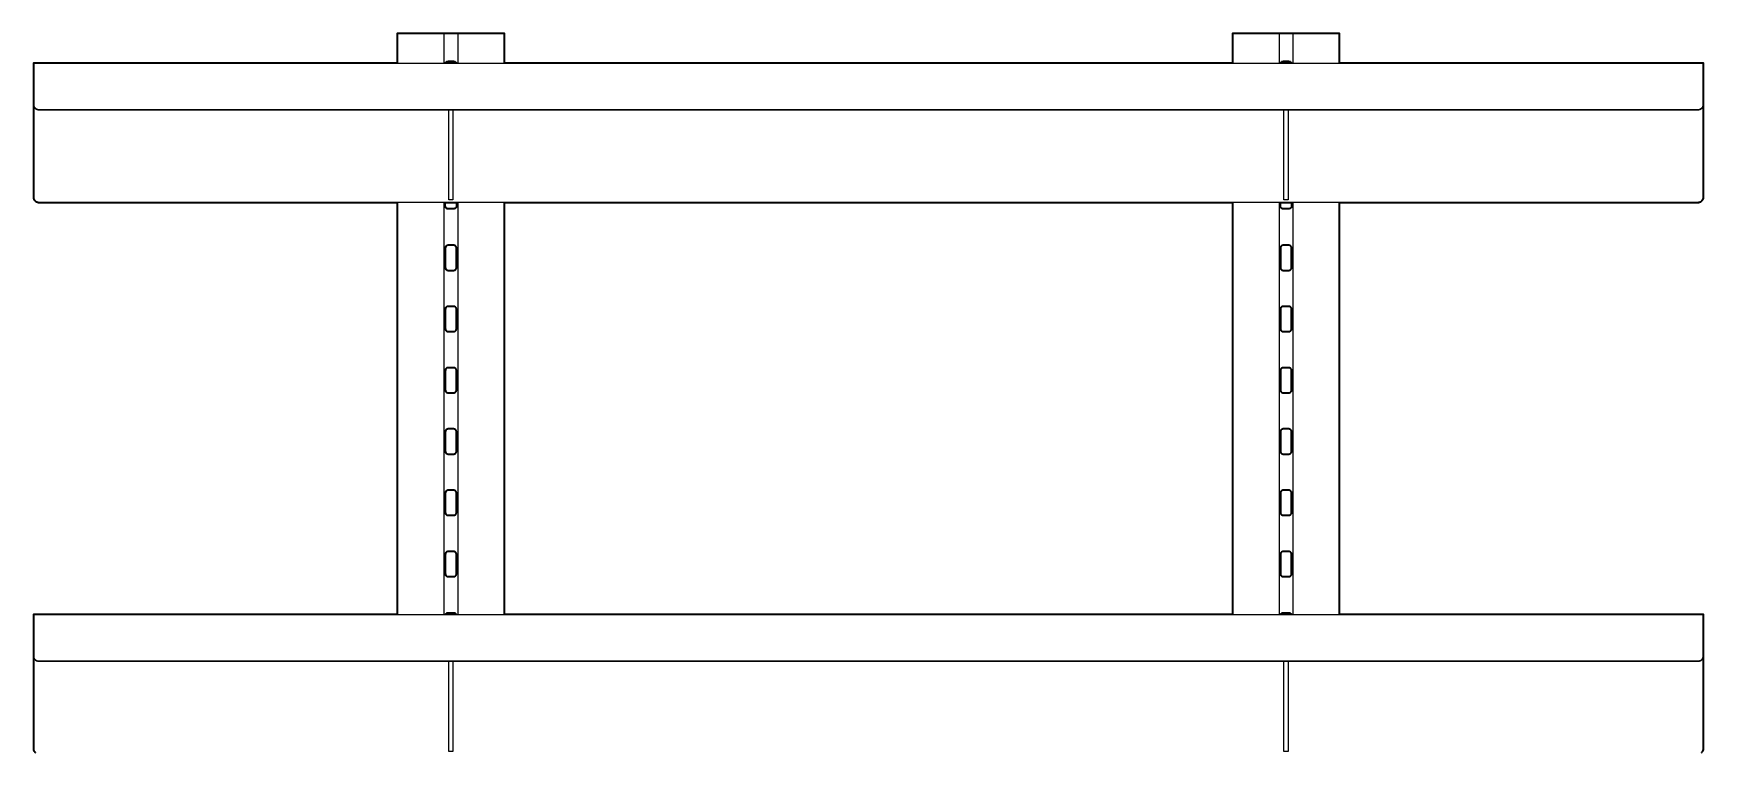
# Model space of a CAD drawing. Header units: millimetres. Extents: x 145 to 2094, y -689 to 1815.
# Drawn here: x 145 to 1345, y 1217 to 1734 of the extents above; entities that cross this region are included whole.
import ezdxf

# ---------------------------------------------------------------- set-up
doc = ezdxf.new("R2010")
doc.units = ezdxf.units.MM
doc.layers.add('Blocks', color=7, linetype='Continuous')
doc.layers.add('Blocks$Inner', color=7, linetype='Continuous', lineweight=25, true_color=0x007f00)
doc.layers.add('Blocks$Outline', color=7, linetype='Continuous', lineweight=35, true_color=0xff3f3f)

# ---------------------------------------------------------------- blocks, each defined once
blk = doc.blocks.new('Standard Issue Shelf Front')
at = {"layer": 'Blocks$Inner'}
for p, q in [((302, 1725.3), (298, 1725.3)), ((902, 1725.3), (898, 1725.3)), ((261.5, 1624), (261.5, 1328)), ((295, 1624), (295, 1328)), ((296, 1624), (296, 1621.4)), ((304, 1621.4), (304, 1624)), ((305, 1624), (305, 1328)), ((338.5, 1624), (338.5, 1328)), ((861.5, 1624), (861.5, 1328)), ((895, 1624), (895, 1328)), ((896, 1624), (896, 1621.4)), ((904, 1621.4), (904, 1624)), ((905, 1624), (905, 1328)), ((938.5, 1624), (938.5, 1328)), ((298, 1619.4), (302, 1619.4)), ((898, 1619.4), (902, 1619.4)), ((296, 1591.2), (296, 1577.2)), ((302, 1593.2), (298, 1593.2)), ((304, 1577.2), (304, 1591.2)), ((896, 1591.2), (896, 1577.2)), ((902, 1593.2), (898, 1593.2)), ((904, 1577.2), (904, 1591.2)), ((298, 1575.2), (302, 1575.2)), ((898, 1575.2), (902, 1575.2)), ((302, 1549.3), (298, 1549.3)), ((902, 1549.3), (898, 1549.3)), ((296, 1547.3), (296, 1533.3)), ((304, 1533.3), (304, 1547.3)), ((896, 1547.3), (896, 1533.3)), ((904, 1533.3), (904, 1547.3)), ((298, 1531.3), (302, 1531.3)), ((898, 1531.3), (902, 1531.3)), ((296, 1503.3), (296, 1489.3)), ((302, 1505.3), (298, 1505.3)), ((304, 1489.3), (304, 1503.3)), ((896, 1503.3), (896, 1489.3)), ((902, 1505.3), (898, 1505.3)), ((904, 1489.3), (904, 1503.3)), ((298, 1487.3), (302, 1487.3)), ((898, 1487.3), (902, 1487.3)), ((296, 1459.3), (296, 1445.3)), ((302, 1461.3), (298, 1461.3)), ((304, 1445.3), (304, 1459.3)), ((896, 1459.3), (896, 1445.3)), ((902, 1461.3), (898, 1461.3)), ((904, 1445.3), (904, 1459.3)), ((298, 1443.3), (302, 1443.3)), ((898, 1443.3), (902, 1443.3)), ((302, 1417.3), (298, 1417.3)), ((902, 1417.3), (898, 1417.3)), ((296, 1415.3), (296, 1401.3)), ((304, 1401.3), (304, 1415.3)), ((896, 1415.3), (896, 1401.3)), ((904, 1401.3), (904, 1415.3)), ((298, 1399.3), (302, 1399.3)), ((898, 1399.3), (902, 1399.3)), ((296, 1371.3), (296, 1357.3)), ((302, 1373.3), (298, 1373.3)), ((304, 1357.3), (304, 1371.3)), ((896, 1371.3), (896, 1357.3)), ((902, 1373.3), (898, 1373.3)), ((904, 1357.3), (904, 1371.3)), ((298, 1355.3), (302, 1355.3)), ((898, 1355.3), (902, 1355.3)), ((302, 1329.3), (298, 1329.3)), ((902, 1329.3), (898, 1329.3))]:
    blk.add_line(p, q, dxfattribs=at)
for points in [[(295, 1745.3), (292, 1745.3), (285, 1745.3), (282, 1745.3), (277, 1745.3), (274, 1745.3), (261.5, 1745.3), (261.5, 1724)], [(305, 1745.3), (295, 1745.3), (295, 1724)], [(338.5, 1724), (338.5, 1745.3), (326, 1745.3), (323, 1745.3), (318, 1745.3), (315, 1745.3), (308, 1745.3), (305, 1745.3), (305, 1724)], [(895, 1745.3), (892, 1745.3), (885, 1745.3), (882, 1745.3), (877, 1745.3), (874, 1745.3), (861.5, 1745.3), (861.5, 1724)], [(905, 1745.3), (895, 1745.3), (895, 1724)], [(938.5, 1724), (938.5, 1745.3), (926, 1745.3), (923, 1745.3), (918, 1745.3), (915, 1745.3), (908, 1745.3), (905, 1745.3), (905, 1724)], [(0, 1694.7), (0, 1722.3), (0, 1724), (1200, 1724), (1200, 1722.3), (1200, 1694.7), (1200, 1694.4), (1200, 1628), (1200, 1627.9), (1200, 1627.7), (1200, 1627.6), (1200, 1627.5), (1199.9, 1627.3), (1199.9, 1627.2), (1199.9, 1627.1), (1199.9, 1626.9), (1199.8, 1626.8), (1199.8, 1626.7), (1199.7, 1626.5), (1199.7, 1626.4), (1199.6, 1626.3), (1199.6, 1626.2), (1199.5, 1626), (1199.4, 1625.9), (1199.3, 1625.8), (1199.3, 1625.7), (1199.2, 1625.6), (1199.1, 1625.5), (1199, 1625.4), (1198.9, 1625.3), (1198.8, 1625.2), (1198.7, 1625.1), (1198.6, 1625), (1198.5, 1624.9), (1198.4, 1624.8), (1198.3, 1624.7), (1198.2, 1624.7), (1198.1, 1624.6), (1198, 1624.5), (1197.8, 1624.4), (1197.7, 1624.4), (1197.6, 1624.3), (1197.5, 1624.3), (1197.3, 1624.2), (1197.2, 1624.2), (1197.1, 1624.1), (1196.9, 1624.1), (1196.8, 1624.1), (1196.7, 1624.1), (1196.5, 1624), (1196.4, 1624), (1196.3, 1624), (1196.1, 1624), (1196, 1624), (4, 1624), (3.9, 1624), (3.7, 1624), (3.6, 1624), (3.5, 1624), (3.3, 1624.1), (3.2, 1624.1), (3.1, 1624.1), (2.9, 1624.1), (2.8, 1624.2), (2.7, 1624.2), (2.5, 1624.3), (2.4, 1624.3), (2.3, 1624.4), (2.2, 1624.4), (2, 1624.5), (1.9, 1624.6), (1.8, 1624.7), (1.7, 1624.7), (1.6, 1624.8), (1.5, 1624.9), (1.4, 1625), (1.3, 1625.1), (1.2, 1625.2), (1.1, 1625.3), (1, 1625.4), (0.9, 1625.5), (0.8, 1625.6), (0.7, 1625.7), (0.7, 1625.8), (0.6, 1625.9), (0.5, 1626), (0.4, 1626.2), (0.4, 1626.3), (0.3, 1626.4), (0.3, 1626.5), (0.2, 1626.7), (0.2, 1626.8), (0.1, 1626.9), (0.1, 1627.1), (0.1, 1627.2), (0.1, 1627.3), (0, 1627.5), (0, 1627.6), (0, 1627.7), (0, 1627.9), (0, 1628), (0, 1694.4), (0, 1694.7), (0, 1694.5), (0, 1694.4), (0, 1694.2), (0, 1694.1), (0.1, 1694), (0.1, 1693.8), (0.1, 1693.7), (0.2, 1693.6), (0.2, 1693.4), (0.3, 1693.3), (0.3, 1693.2), (0.4, 1693.1), (0.4, 1692.9), (0.5, 1692.8), (0.6, 1692.7), (0.6, 1692.6), (0.7, 1692.5), (0.8, 1692.3), (0.9, 1692.2), (1, 1692.1), (1, 1692), (1.1, 1691.9), (1.2, 1691.8), (1.3, 1691.7), (1.4, 1691.6), (1.6, 1691.6), (1.7, 1691.5), (1.8, 1691.4), (1.9, 1691.3), (2, 1691.3), (2.1, 1691.2), (2.3, 1691.1), (2.4, 1691.1), (2.5, 1691), (2.6, 1691), (2.8, 1690.9), (2.9, 1690.9), (3, 1690.9), (3.2, 1690.8), (3.3, 1690.8), (3.4, 1690.8), (3.6, 1690.8), (3.7, 1690.7), (3.9, 1690.7), (4, 1690.7), (1196, 1690.7), (1196.1, 1690.7), (1196.3, 1690.7), (1196.4, 1690.8), (1196.6, 1690.8), (1196.7, 1690.8), (1196.8, 1690.8), (1197, 1690.9), (1197.1, 1690.9), (1197.2, 1690.9), (1197.4, 1691), (1197.5, 1691), (1197.6, 1691.1), (1197.7, 1691.1), (1197.9, 1691.2), (1198, 1691.3), (1198.1, 1691.3), (1198.2, 1691.4), (1198.3, 1691.5), (1198.4, 1691.6), (1198.6, 1691.6), (1198.7, 1691.7), (1198.8, 1691.8), (1198.9, 1691.9), (1199, 1692), (1199, 1692.1), (1199.1, 1692.2), (1199.2, 1692.3), (1199.3, 1692.5), (1199.4, 1692.6), (1199.4, 1692.7), (1199.5, 1692.8), (1199.6, 1692.9), (1199.6, 1693.1), (1199.7, 1693.2), (1199.7, 1693.3), (1199.8, 1693.4), (1199.8, 1693.6), (1199.9, 1693.7), (1199.9, 1693.8), (1199.9, 1694), (1200, 1694.1), (1200, 1694.2), (1200, 1694.4), (1200, 1694.5), (1200, 1694.7)], [(0, 1694.4), (0, 1694.3), (0, 1694.1), (0, 1694), (0, 1693.9), (0.1, 1693.7), (0.1, 1693.6), (0.1, 1693.5), (0.2, 1693.3), (0.2, 1693.2), (0.3, 1693.1), (0.3, 1692.9), (0.4, 1692.8), (0.4, 1692.7), (0.5, 1692.6), (0.6, 1692.4), (0.6, 1692.3), (0.7, 1692.2), (0.8, 1692.1), (0.9, 1692), (1, 1691.9), (1, 1691.8), (1.1, 1691.7), (1.2, 1691.6), (1.3, 1691.5), (1.4, 1691.4), (1.6, 1691.3), (1.7, 1691.2), (1.8, 1691.1), (1.9, 1691.1), (2, 1691), (2.1, 1690.9), (2.3, 1690.9), (2.4, 1690.8), (2.5, 1690.8), (2.6, 1690.7), (2.8, 1690.7), (2.9, 1690.6), (3, 1690.6), (3.2, 1690.6), (3.3, 1690.5), (3.4, 1690.5), (3.6, 1690.5), (3.7, 1690.5), (3.9, 1690.5), (4, 1690.5), (1196, 1690.5), (1196.1, 1690.5), (1196.3, 1690.5), (1196.4, 1690.5), (1196.6, 1690.5), (1196.7, 1690.5), (1196.8, 1690.6), (1197, 1690.6), (1197.1, 1690.6), (1197.2, 1690.7), (1197.4, 1690.7), (1197.5, 1690.8), (1197.6, 1690.8), (1197.7, 1690.9), (1197.9, 1690.9), (1198, 1691), (1198.1, 1691.1), (1198.2, 1691.1), (1198.3, 1691.2), (1198.4, 1691.3), (1198.6, 1691.4), (1198.7, 1691.5), (1198.8, 1691.6), (1198.9, 1691.7), (1199, 1691.8), (1199, 1691.9), (1199.1, 1692), (1199.2, 1692.1), (1199.3, 1692.2), (1199.4, 1692.3), (1199.4, 1692.4), (1199.5, 1692.6), (1199.6, 1692.7), (1199.6, 1692.8), (1199.7, 1692.9), (1199.7, 1693.1), (1199.8, 1693.2), (1199.8, 1693.3), (1199.9, 1693.5), (1199.9, 1693.6), (1199.9, 1693.7), (1200, 1693.9), (1200, 1694), (1200, 1694.1), (1200, 1694.3), (1200, 1694.4)], [(301.5, 1690.5), (301.5, 1625.8), (298.5, 1625.8), (298.5, 1690.5)], [(901.5, 1690.5), (901.5, 1625.8), (898.5, 1625.8), (898.5, 1690.5)], [(0, 1298.7), (0, 1326.3), (0, 1328), (1200, 1328), (1200, 1326.3), (1200, 1298.7), (1200, 1298.4), (1200, 1232), (1200, 1231.9), (1200, 1231.7), (1200, 1231.6), (1200, 1231.5), (1199.9, 1231.3), (1199.9, 1231.2), (1199.9, 1231.1), (1199.9, 1230.9), (1199.8, 1230.8), (1199.8, 1230.7), (1199.7, 1230.5), (1199.7, 1230.4), (1199.6, 1230.3), (1199.6, 1230.2), (1199.5, 1230), (1199.4, 1229.9), (1199.3, 1229.8), (1199.3, 1229.7), (1199.2, 1229.6), (1199.1, 1229.5), (1199, 1229.4), (1198.9, 1229.3), (1198.8, 1229.2), (1198.7, 1229.1), (1198.6, 1229), (1198.5, 1228.9)], [(1.5, 1228.9), (1.4, 1229), (1.3, 1229.1), (1.2, 1229.2), (1.1, 1229.3), (1, 1229.4), (0.9, 1229.5), (0.8, 1229.6), (0.7, 1229.7), (0.7, 1229.8), (0.6, 1229.9), (0.5, 1230), (0.4, 1230.2), (0.4, 1230.3), (0.3, 1230.4), (0.3, 1230.5), (0.2, 1230.7), (0.2, 1230.8), (0.1, 1230.9), (0.1, 1231.1), (0.1, 1231.2), (0.1, 1231.3), (0, 1231.5), (0, 1231.6), (0, 1231.7), (0, 1231.9), (0, 1232), (0, 1298.4), (0, 1298.7), (0, 1298.5), (0, 1298.4), (0, 1298.2), (0, 1298.1), (0.1, 1298), (0.1, 1297.8), (0.1, 1297.7), (0.2, 1297.6), (0.2, 1297.4), (0.3, 1297.3), (0.3, 1297.2), (0.4, 1297.1), (0.4, 1296.9), (0.5, 1296.8), (0.6, 1296.7), (0.6, 1296.6), (0.7, 1296.5), (0.8, 1296.3), (0.9, 1296.2), (1, 1296.1), (1, 1296), (1.1, 1295.9), (1.2, 1295.8), (1.3, 1295.7), (1.4, 1295.6), (1.6, 1295.6), (1.7, 1295.5), (1.8, 1295.4), (1.9, 1295.3), (2, 1295.3), (2.1, 1295.2), (2.3, 1295.1), (2.4, 1295.1), (2.5, 1295), (2.6, 1295), (2.8, 1294.9), (2.9, 1294.9), (3, 1294.9), (3.2, 1294.8), (3.3, 1294.8), (3.4, 1294.8), (3.6, 1294.8), (3.7, 1294.7), (3.9, 1294.7), (4, 1294.7), (1196, 1294.7), (1196.1, 1294.7), (1196.3, 1294.7), (1196.4, 1294.8), (1196.6, 1294.8), (1196.7, 1294.8), (1196.8, 1294.8), (1197, 1294.9), (1197.1, 1294.9), (1197.2, 1294.9), (1197.4, 1295), (1197.5, 1295), (1197.6, 1295.1), (1197.7, 1295.1), (1197.9, 1295.2), (1198, 1295.3), (1198.1, 1295.3), (1198.2, 1295.4), (1198.3, 1295.5), (1198.4, 1295.6), (1198.6, 1295.6), (1198.7, 1295.7), (1198.8, 1295.8), (1198.9, 1295.9), (1199, 1296), (1199, 1296.1), (1199.1, 1296.2), (1199.2, 1296.3), (1199.3, 1296.5), (1199.4, 1296.6), (1199.4, 1296.7), (1199.5, 1296.8), (1199.6, 1296.9), (1199.6, 1297.1), (1199.7, 1297.2), (1199.7, 1297.3), (1199.8, 1297.4), (1199.8, 1297.6), (1199.9, 1297.7), (1199.9, 1297.8), (1199.9, 1298), (1200, 1298.1), (1200, 1298.2), (1200, 1298.4), (1200, 1298.5), (1200, 1298.7)], [(0, 1298.4), (0, 1298.3), (0, 1298.1), (0, 1298), (0, 1297.9), (0.1, 1297.7), (0.1, 1297.6), (0.1, 1297.5), (0.2, 1297.3), (0.2, 1297.2), (0.3, 1297.1), (0.3, 1296.9), (0.4, 1296.8), (0.4, 1296.7), (0.5, 1296.6), (0.6, 1296.4), (0.6, 1296.3), (0.7, 1296.2), (0.8, 1296.1), (0.9, 1296), (1, 1295.9), (1, 1295.8), (1.1, 1295.7), (1.2, 1295.6), (1.3, 1295.5), (1.4, 1295.4), (1.6, 1295.3), (1.7, 1295.2), (1.8, 1295.1), (1.9, 1295.1), (2, 1295), (2.1, 1294.9), (2.3, 1294.9), (2.4, 1294.8), (2.5, 1294.8), (2.6, 1294.7), (2.8, 1294.7), (2.9, 1294.6), (3, 1294.6), (3.2, 1294.6), (3.3, 1294.5), (3.4, 1294.5), (3.6, 1294.5), (3.7, 1294.5), (3.9, 1294.5), (4, 1294.5), (1196, 1294.5), (1196.1, 1294.5), (1196.3, 1294.5), (1196.4, 1294.5), (1196.6, 1294.5), (1196.7, 1294.5), (1196.8, 1294.6), (1197, 1294.6), (1197.1, 1294.6), (1197.2, 1294.7), (1197.4, 1294.7), (1197.5, 1294.8), (1197.6, 1294.8), (1197.7, 1294.9), (1197.9, 1294.9), (1198, 1295), (1198.1, 1295.1), (1198.2, 1295.1), (1198.3, 1295.2), (1198.4, 1295.3), (1198.6, 1295.4), (1198.7, 1295.5), (1198.8, 1295.6), (1198.9, 1295.7), (1199, 1295.8), (1199, 1295.9), (1199.1, 1296), (1199.2, 1296.1), (1199.3, 1296.2), (1199.4, 1296.3), (1199.4, 1296.4), (1199.5, 1296.6), (1199.6, 1296.7), (1199.6, 1296.8), (1199.7, 1296.9), (1199.7, 1297.1), (1199.8, 1297.2), (1199.8, 1297.3), (1199.9, 1297.5), (1199.9, 1297.6), (1199.9, 1297.7), (1200, 1297.9), (1200, 1298), (1200, 1298.1), (1200, 1298.3), (1200, 1298.4)], [(301.5, 1294.5), (301.5, 1229.8), (298.5, 1229.8), (298.5, 1294.5)], [(901.5, 1294.5), (901.5, 1229.8), (898.5, 1229.8), (898.5, 1294.5)]]:
    blk.add_lwpolyline(points, dxfattribs=at)
for centre, start, end in [((298, 1723.3), 90, 158.9245), ((302, 1723.3), 21.0755, 90), ((898, 1723.3), 90, 158.9245), ((902, 1723.3), 21.0755, 90), ((298, 1621.4), 180, 270), ((302, 1621.4), 270, 0), ((898, 1621.4), 180, 270), ((902, 1621.4), 270, 0), ((298, 1591.2), 90, 180), ((302, 1591.2), 0, 90), ((898, 1591.2), 90, 180), ((902, 1591.2), 0, 90), ((298, 1577.2), 180, 270), ((302, 1577.2), 270, 0), ((898, 1577.2), 180, 270), ((902, 1577.2), 270, 0), ((298, 1547.3), 90, 180), ((302, 1547.3), 0, 90), ((898, 1547.3), 90, 180), ((902, 1547.3), 0, 90), ((298, 1533.3), 180, 270), ((302, 1533.3), 270, 0), ((898, 1533.3), 180, 270), ((902, 1533.3), 270, 0), ((298, 1503.3), 90, 180), ((302, 1503.3), 0, 90), ((898, 1503.3), 90, 180), ((902, 1503.3), 0, 90), ((298, 1489.3), 180, 270), ((302, 1489.3), 270, 0), ((898, 1489.3), 180, 270), ((902, 1489.3), 270, 0), ((298, 1459.3), 90, 180), ((302, 1459.3), 0, 90), ((898, 1459.3), 90, 180), ((902, 1459.3), 0, 90), ((298, 1445.3), 180, 270), ((302, 1445.3), 270, 0), ((898, 1445.3), 180, 270), ((902, 1445.3), 270, 0), ((298, 1415.3), 90, 180), ((302, 1415.3), 0, 90), ((898, 1415.3), 90, 180), ((902, 1415.3), 0, 90), ((298, 1401.3), 180, 270), ((302, 1401.3), 270, 0), ((898, 1401.3), 180, 270), ((902, 1401.3), 270, 0), ((298, 1371.3), 90, 180), ((302, 1371.3), 0, 90), ((898, 1371.3), 90, 180), ((902, 1371.3), 0, 90), ((298, 1357.3), 180, 270), ((302, 1357.3), 270, 0), ((898, 1357.3), 180, 270), ((902, 1357.3), 270, 0), ((298, 1327.3), 90, 159.5127), ((302, 1327.3), 20.4873, 90), ((898, 1327.3), 90, 159.5127), ((902, 1327.3), 20.4873, 90)]:
    blk.add_arc(centre, 2, start, end, dxfattribs=at)
at = {"layer": 'Blocks$Outline'}
for points in [[(295, 1745.3), (292, 1745.3), (285, 1745.3), (282, 1745.3), (277, 1745.3), (274, 1745.3), (261.5, 1745.3), (261.5, 1724)], [(305, 1745.3), (295, 1745.3)], [(338.5, 1724), (338.5, 1745.3), (326, 1745.3), (323, 1745.3), (318, 1745.3), (315, 1745.3), (308, 1745.3), (305, 1745.3)], [(895, 1745.3), (892, 1745.3), (885, 1745.3), (882, 1745.3), (877, 1745.3), (874, 1745.3), (861.5, 1745.3), (861.5, 1724)], [(905, 1745.3), (895, 1745.3)], [(938.5, 1724), (938.5, 1745.3), (926, 1745.3), (923, 1745.3), (918, 1745.3), (915, 1745.3), (908, 1745.3), (905, 1745.3)], [(261.5, 1724), (0, 1724), (0, 1722.3), (0, 1694.7)], [(303.9, 1724), (296.1, 1724)], [(861.5, 1724), (338.5, 1724)], [(903.9, 1724), (896.1, 1724)], [(938.5, 1624), (1196, 1624), (1196.1, 1624), (1196.3, 1624), (1196.4, 1624), (1196.5, 1624), (1196.7, 1624.1), (1196.8, 1624.1), (1196.9, 1624.1), (1197.1, 1624.1), (1197.2, 1624.2), (1197.3, 1624.2), (1197.5, 1624.3), (1197.6, 1624.3), (1197.7, 1624.4), (1197.8, 1624.4), (1198, 1624.5), (1198.1, 1624.6), (1198.2, 1624.7), (1198.3, 1624.7), (1198.4, 1624.8), (1198.5, 1624.9), (1198.6, 1625), (1198.7, 1625.1), (1198.8, 1625.2), (1198.9, 1625.3), (1199, 1625.4), (1199.1, 1625.5), (1199.2, 1625.6), (1199.3, 1625.7), (1199.3, 1625.8), (1199.4, 1625.9), (1199.5, 1626), (1199.6, 1626.2), (1199.6, 1626.3), (1199.7, 1626.4), (1199.7, 1626.5), (1199.8, 1626.7), (1199.8, 1626.8), (1199.9, 1626.9), (1199.9, 1627.1), (1199.9, 1627.2), (1199.9, 1627.3), (1200, 1627.5), (1200, 1627.6), (1200, 1627.7), (1200, 1627.9), (1200, 1628), (1200, 1694.4), (1200, 1694.7), (1200, 1722.3), (1200, 1724), (938.5, 1724)], [(0, 1694.7), (0, 1694.4), (0, 1628), (0, 1627.9), (0, 1627.7), (0, 1627.6), (0, 1627.5), (0.1, 1627.3), (0.1, 1627.2), (0.1, 1627.1), (0.1, 1626.9), (0.2, 1626.8), (0.2, 1626.7), (0.3, 1626.5), (0.3, 1626.4), (0.4, 1626.3), (0.4, 1626.2), (0.5, 1626), (0.6, 1625.9), (0.7, 1625.8), (0.7, 1625.7), (0.8, 1625.6), (0.9, 1625.5), (1, 1625.4), (1.1, 1625.3), (1.2, 1625.2), (1.3, 1625.1), (1.4, 1625), (1.5, 1624.9), (1.6, 1624.8), (1.7, 1624.7), (1.8, 1624.7), (1.9, 1624.6), (2, 1624.5), (2.2, 1624.4), (2.3, 1624.4), (2.4, 1624.3), (2.5, 1624.3), (2.7, 1624.2), (2.8, 1624.2), (2.9, 1624.1), (3.1, 1624.1), (3.2, 1624.1), (3.3, 1624.1), (3.5, 1624), (3.6, 1624), (3.7, 1624), (3.9, 1624), (4, 1624), (261.5, 1624)], [(261.5, 1624), (261.5, 1328)], [(296, 1624), (304, 1624)], [(338.5, 1328), (338.5, 1624)], [(338.5, 1624), (861.5, 1624)], [(861.5, 1624), (861.5, 1328)], [(896, 1624), (904, 1624)], [(938.5, 1328), (938.5, 1624)], [(261.5, 1328), (0, 1328), (0, 1326.3), (0, 1298.7)], [(303.9, 1328), (296.1, 1328)], [(861.5, 1328), (338.5, 1328)], [(903.9, 1328), (896.1, 1328)], [(1198.5, 1228.9), (1198.6, 1229), (1198.7, 1229.1), (1198.8, 1229.2), (1198.9, 1229.3), (1199, 1229.4), (1199.1, 1229.5), (1199.2, 1229.6), (1199.3, 1229.7), (1199.3, 1229.8), (1199.4, 1229.9), (1199.5, 1230), (1199.6, 1230.2), (1199.6, 1230.3), (1199.7, 1230.4), (1199.7, 1230.5), (1199.8, 1230.7), (1199.8, 1230.8), (1199.9, 1230.9), (1199.9, 1231.1), (1199.9, 1231.2), (1199.9, 1231.3), (1200, 1231.5), (1200, 1231.6), (1200, 1231.7), (1200, 1231.9), (1200, 1232), (1200, 1298.4), (1200, 1298.7), (1200, 1326.3), (1200, 1328), (938.5, 1328)], [(0, 1298.7), (0, 1298.4), (0, 1232), (0, 1231.9), (0, 1231.7), (0, 1231.6), (0, 1231.5), (0.1, 1231.3), (0.1, 1231.2), (0.1, 1231.1), (0.1, 1230.9), (0.2, 1230.8), (0.2, 1230.7), (0.3, 1230.5), (0.3, 1230.4), (0.4, 1230.3), (0.4, 1230.2), (0.5, 1230), (0.6, 1229.9), (0.7, 1229.8), (0.7, 1229.7), (0.8, 1229.6), (0.9, 1229.5), (1, 1229.4), (1.1, 1229.3), (1.2, 1229.2), (1.3, 1229.1), (1.4, 1229), (1.5, 1228.9)]]:
    blk.add_lwpolyline(points, dxfattribs=at)
for points, weights, knots in [([(296.1, 1724), (296.6, 1725.3), (298, 1725.3), (300, 1725.3), (302, 1725.3), (303.4, 1725.3), (303.9, 1724)], [1, 0.824498974781, 1, 1, 1, 0.82449897478, 1], [-33.796547, -33.796547, -33.796547, -31.390627, -31.390627, -27.407702, -27.407702, -25.001782, -25.001782, -25.001782]), ([(896.1, 1724), (896.6, 1725.3), (898, 1725.3), (900, 1725.3), (902, 1725.3), (903.4, 1725.3), (903.9, 1724)], [1, 0.824498974781, 1, 1, 1, 0.82449897478, 1], [-33.796547, -33.796547, -33.796547, -31.390627, -31.390627, -27.407702, -27.407702, -25.001782, -25.001782, -25.001782]), ([(304, 1624), (304, 1622.7), (304, 1621.4), (304, 1619.4), (302, 1619.4), (300, 1619.4), (298, 1619.4), (296, 1619.4), (296, 1621.4), (296, 1622.7), (296, 1624)], [1, 1, 1, 0.707106781187, 1, 1, 1, 0.707106781187, 1, 1, 1], [-61.441464, -61.441464, -61.441464, -58.798329, -58.798329, -55.656737, -55.656737, -51.673812, -51.673812, -48.53222, -48.53222, -45.889085, -45.889085, -45.889085]), ([(904, 1624), (904, 1622.7), (904, 1621.4), (904, 1619.4), (902, 1619.4), (900, 1619.4), (898, 1619.4), (896, 1619.4), (896, 1621.4), (896, 1622.7), (896, 1624)], [1, 1, 1, 0.707106781187, 1, 1, 1, 0.707106781187, 1, 1, 1], [-61.441464, -61.441464, -61.441464, -58.798329, -58.798329, -55.656737, -55.656737, -51.673812, -51.673812, -48.53222, -48.53222, -45.889085, -45.889085, -45.889085]), ([(296, 1577.2), (296, 1584.2), (296, 1591.2), (296, 1593.2), (298, 1593.2), (300, 1593.2), (302, 1593.2), (304, 1593.2), (304, 1591.2), (304, 1584.2), (304, 1577.2), (304, 1575.2), (302, 1575.2), (300, 1575.2), (298, 1575.2), (296, 1575.2), (296, 1577.2)], [1, 1, 1, 0.707106781187, 1, 1, 1, 0.707106781187, 1, 1, 1, 0.707106781187, 1, 1, 1, 0.707106781187, 1], [-48.53222, -48.53222, -48.53222, -34.53222, -34.53222, -31.390627, -31.390627, -27.407702, -27.407702, -24.26611, -24.26611, -10.26611, -10.26611, -7.124517, -7.124517, -3.141593, -3.141593, 0, 0, 0]), ([(896, 1577.2), (896, 1584.2), (896, 1591.2), (896, 1593.2), (898, 1593.2), (900, 1593.2), (902, 1593.2), (904, 1593.2), (904, 1591.2), (904, 1584.2), (904, 1577.2), (904, 1575.2), (902, 1575.2), (900, 1575.2), (898, 1575.2), (896, 1575.2), (896, 1577.2)], [1, 1, 1, 0.707106781187, 1, 1, 1, 0.707106781187, 1, 1, 1, 0.707106781187, 1, 1, 1, 0.707106781187, 1], [-48.53222, -48.53222, -48.53222, -34.53222, -34.53222, -31.390627, -31.390627, -27.407702, -27.407702, -24.26611, -24.26611, -10.26611, -10.26611, -7.124517, -7.124517, -3.141593, -3.141593, 0, 0, 0]), ([(296, 1533.3), (296, 1540.3), (296, 1547.3), (296, 1549.3), (298, 1549.3), (300, 1549.3), (302, 1549.3), (304, 1549.3), (304, 1547.3), (304, 1540.3), (304, 1533.3), (304, 1531.3), (302, 1531.3), (300, 1531.3), (298, 1531.3), (296, 1531.3), (296, 1533.3)], [1, 1, 1, 0.707106781187, 1, 1, 1, 0.707106781187, 1, 1, 1, 0.707106781187, 1, 1, 1, 0.707106781187, 1], [-48.53222, -48.53222, -48.53222, -34.53222, -34.53222, -31.390627, -31.390627, -27.407702, -27.407702, -24.26611, -24.26611, -10.26611, -10.26611, -7.124517, -7.124517, -3.141593, -3.141593, 0, 0, 0]), ([(896, 1533.3), (896, 1540.3), (896, 1547.3), (896, 1549.3), (898, 1549.3), (900, 1549.3), (902, 1549.3), (904, 1549.3), (904, 1547.3), (904, 1540.3), (904, 1533.3), (904, 1531.3), (902, 1531.3), (900, 1531.3), (898, 1531.3), (896, 1531.3), (896, 1533.3)], [1, 1, 1, 0.707106781187, 1, 1, 1, 0.707106781187, 1, 1, 1, 0.707106781187, 1, 1, 1, 0.707106781187, 1], [-48.53222, -48.53222, -48.53222, -34.53222, -34.53222, -31.390627, -31.390627, -27.407702, -27.407702, -24.26611, -24.26611, -10.26611, -10.26611, -7.124517, -7.124517, -3.141593, -3.141593, 0, 0, 0]), ([(296, 1489.3), (296, 1496.3), (296, 1503.3), (296, 1505.3), (298, 1505.3), (300, 1505.3), (302, 1505.3), (304, 1505.3), (304, 1503.3), (304, 1496.3), (304, 1489.3), (304, 1487.3), (302, 1487.3), (300, 1487.3), (298, 1487.3), (296, 1487.3), (296, 1489.3)], [1, 1, 1, 0.707106781187, 1, 1, 1, 0.707106781187, 1, 1, 1, 0.707106781187, 1, 1, 1, 0.707106781187, 1], [-48.53222, -48.53222, -48.53222, -34.53222, -34.53222, -31.390627, -31.390627, -27.407702, -27.407702, -24.26611, -24.26611, -10.26611, -10.26611, -7.124517, -7.124517, -3.141593, -3.141593, 0, 0, 0]), ([(896, 1489.3), (896, 1496.3), (896, 1503.3), (896, 1505.3), (898, 1505.3), (900, 1505.3), (902, 1505.3), (904, 1505.3), (904, 1503.3), (904, 1496.3), (904, 1489.3), (904, 1487.3), (902, 1487.3), (900, 1487.3), (898, 1487.3), (896, 1487.3), (896, 1489.3)], [1, 1, 1, 0.707106781187, 1, 1, 1, 0.707106781187, 1, 1, 1, 0.707106781187, 1, 1, 1, 0.707106781187, 1], [-48.53222, -48.53222, -48.53222, -34.53222, -34.53222, -31.390627, -31.390627, -27.407702, -27.407702, -24.26611, -24.26611, -10.26611, -10.26611, -7.124517, -7.124517, -3.141593, -3.141593, 0, 0, 0]), ([(296, 1445.3), (296, 1452.3), (296, 1459.3), (296, 1461.3), (298, 1461.3), (300, 1461.3), (302, 1461.3), (304, 1461.3), (304, 1459.3), (304, 1452.3), (304, 1445.3), (304, 1443.3), (302, 1443.3), (300, 1443.3), (298, 1443.3), (296, 1443.3), (296, 1445.3)], [1, 1, 1, 0.707106781187, 1, 1, 1, 0.707106781187, 1, 1, 1, 0.707106781187, 1, 1, 1, 0.707106781187, 1], [-48.53222, -48.53222, -48.53222, -34.53222, -34.53222, -31.390627, -31.390627, -27.407702, -27.407702, -24.26611, -24.26611, -10.26611, -10.26611, -7.124517, -7.124517, -3.141593, -3.141593, 0, 0, 0]), ([(896, 1445.3), (896, 1452.3), (896, 1459.3), (896, 1461.3), (898, 1461.3), (900, 1461.3), (902, 1461.3), (904, 1461.3), (904, 1459.3), (904, 1452.3), (904, 1445.3), (904, 1443.3), (902, 1443.3), (900, 1443.3), (898, 1443.3), (896, 1443.3), (896, 1445.3)], [1, 1, 1, 0.707106781187, 1, 1, 1, 0.707106781187, 1, 1, 1, 0.707106781187, 1, 1, 1, 0.707106781187, 1], [-48.53222, -48.53222, -48.53222, -34.53222, -34.53222, -31.390627, -31.390627, -27.407702, -27.407702, -24.26611, -24.26611, -10.26611, -10.26611, -7.124517, -7.124517, -3.141593, -3.141593, 0, 0, 0]), ([(296, 1401.3), (296, 1408.3), (296, 1415.3), (296, 1417.3), (298, 1417.3), (300, 1417.3), (302, 1417.3), (304, 1417.3), (304, 1415.3), (304, 1408.3), (304, 1401.3), (304, 1399.3), (302, 1399.3), (300, 1399.3), (298, 1399.3), (296, 1399.3), (296, 1401.3)], [1, 1, 1, 0.707106781187, 1, 1, 1, 0.707106781187, 1, 1, 1, 0.707106781187, 1, 1, 1, 0.707106781187, 1], [-48.53222, -48.53222, -48.53222, -34.53222, -34.53222, -31.390627, -31.390627, -27.407702, -27.407702, -24.26611, -24.26611, -10.26611, -10.26611, -7.124517, -7.124517, -3.141593, -3.141593, 0, 0, 0]), ([(896, 1401.3), (896, 1408.3), (896, 1415.3), (896, 1417.3), (898, 1417.3), (900, 1417.3), (902, 1417.3), (904, 1417.3), (904, 1415.3), (904, 1408.3), (904, 1401.3), (904, 1399.3), (902, 1399.3), (900, 1399.3), (898, 1399.3), (896, 1399.3), (896, 1401.3)], [1, 1, 1, 0.707106781187, 1, 1, 1, 0.707106781187, 1, 1, 1, 0.707106781187, 1, 1, 1, 0.707106781187, 1], [-48.53222, -48.53222, -48.53222, -34.53222, -34.53222, -31.390627, -31.390627, -27.407702, -27.407702, -24.26611, -24.26611, -10.26611, -10.26611, -7.124517, -7.124517, -3.141593, -3.141593, 0, 0, 0]), ([(296, 1357.3), (296, 1364.3), (296, 1371.3), (296, 1373.3), (298, 1373.3), (300, 1373.3), (302, 1373.3), (304, 1373.3), (304, 1371.3), (304, 1364.3), (304, 1357.3), (304, 1355.3), (302, 1355.3), (300, 1355.3), (298, 1355.3), (296, 1355.3), (296, 1357.3)], [1, 1, 1, 0.707106781187, 1, 1, 1, 0.707106781187, 1, 1, 1, 0.707106781187, 1, 1, 1, 0.707106781187, 1], [-48.53222, -48.53222, -48.53222, -34.53222, -34.53222, -31.390627, -31.390627, -27.407702, -27.407702, -24.26611, -24.26611, -10.26611, -10.26611, -7.124517, -7.124517, -3.141593, -3.141593, 0, 0, 0]), ([(896, 1357.3), (896, 1364.3), (896, 1371.3), (896, 1373.3), (898, 1373.3), (900, 1373.3), (902, 1373.3), (904, 1373.3), (904, 1371.3), (904, 1364.3), (904, 1357.3), (904, 1355.3), (902, 1355.3), (900, 1355.3), (898, 1355.3), (896, 1355.3), (896, 1357.3)], [1, 1, 1, 0.707106781187, 1, 1, 1, 0.707106781187, 1, 1, 1, 0.707106781187, 1, 1, 1, 0.707106781187, 1], [-48.53222, -48.53222, -48.53222, -34.53222, -34.53222, -31.390627, -31.390627, -27.407702, -27.407702, -24.26611, -24.26611, -10.26611, -10.26611, -7.124517, -7.124517, -3.141593, -3.141593, 0, 0, 0]), ([(296.1, 1328), (296.6, 1329.3), (298, 1329.3), (300, 1329.3), (302, 1329.3), (303.4, 1329.3), (303.9, 1328)], [1, 0.82158383626, 1, 1, 1, 0.821583836259, 1], [-33.817077, -33.817077, -33.817077, -31.390627, -31.390627, -27.407702, -27.407702, -24.981252, -24.981252, -24.981252]), ([(896.1, 1328), (896.6, 1329.3), (898, 1329.3), (900, 1329.3), (902, 1329.3), (903.4, 1329.3), (903.9, 1328)], [1, 0.82158383626, 1, 1, 1, 0.821583836259, 1], [-33.817077, -33.817077, -33.817077, -31.390627, -31.390627, -27.407702, -27.407702, -24.981252, -24.981252, -24.981252])]:
    blk.add_rational_spline(points, weights, degree=2, knots=knots, dxfattribs=at)

msp = doc.modelspace()

# ---------------------------------------------------------------- block references
at = {"layer": 'Blocks'}
msp.add_blockref('Standard Issue Shelf Front', (145.3, -11.7), dxfattribs=at)

doc.saveas('drawing.dxf')
